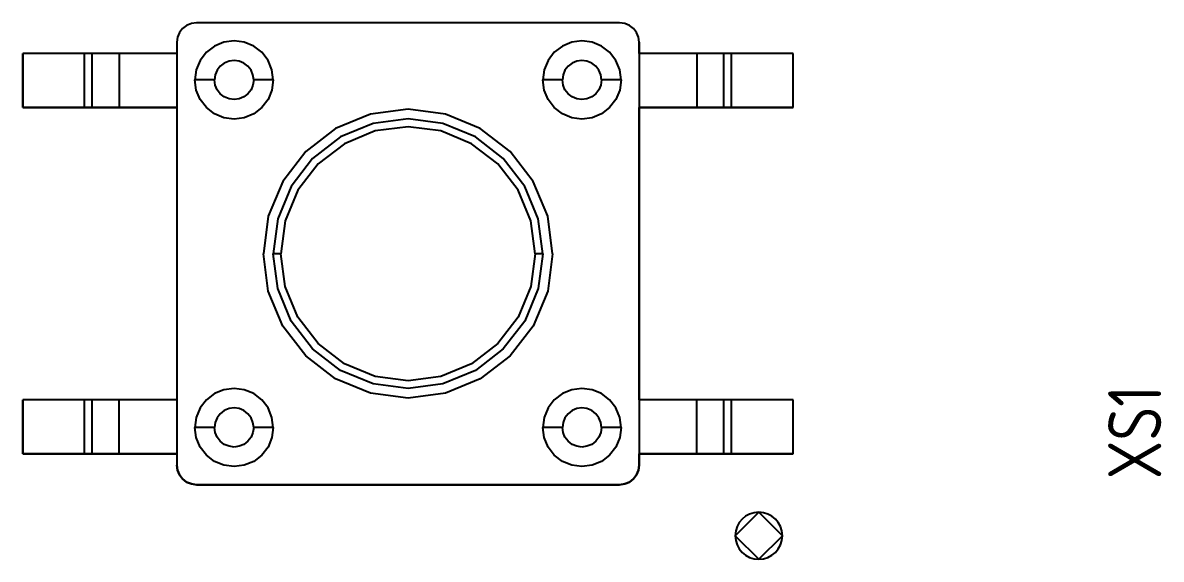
# Model space of a CAD drawing. Header units: inches. Extents: x 0 to 840, y -594 to 0.
# Drawn here: x 235.55 to 265.1, y -307.79 to -293.85 of the extents above; entities that cross this region are included whole.
import ezdxf

# ---------------------------------------------------------------- set-up
doc = ezdxf.new("R2010")
doc.units = ezdxf.units.IN
doc.header["$MEASUREMENT"] = 0
doc.styles.add('GOST type A0', font='', dxfattribs={"oblique": 15, "height": 5})
doc.styles.get('GOST type A0').set_extended_font_data('GOST type A')

msp = doc.modelspace()

# ---------------------------------------------------------------- linework, layer by layer
at = {"color": 18, "true_color": 0x000000}
for p, q in [((239.694, -294.002), (239.614, -294.108)), ((239.694, -294.002), (239.614, -294.108)), ((239.694, -294.002), (239.614, -294.108)), ((239.694, -294.002), (239.614, -294.108)), ((239.8, -293.922), (239.694, -294.002)), ((239.8, -293.922), (239.694, -294.002)), ((239.8, -293.922), (239.694, -294.002)), ((239.8, -293.922), (239.694, -294.002)), ((239.922, -293.872), (239.8, -293.922)), ((239.922, -293.872), (239.8, -293.922)), ((239.922, -293.872), (239.8, -293.922)), ((239.922, -293.872), (239.8, -293.922)), ((240.054, -293.854), (239.922, -293.872)), ((240.054, -293.854), (239.922, -293.872)), ((240.054, -293.854), (239.922, -293.872)), ((240.054, -293.854), (239.922, -293.872)), ((251.038, -293.854), (240.054, -293.854)), ((251.038, -293.854), (240.054, -293.854)), ((251.038, -293.854), (240.054, -293.854)), ((251.038, -293.854), (240.054, -293.854)), ((251.17, -293.872), (251.038, -293.854)), ((251.17, -293.872), (251.038, -293.854)), ((251.17, -293.872), (251.038, -293.854)), ((251.17, -293.872), (251.038, -293.854)), ((251.292, -293.922), (251.17, -293.872)), ((251.292, -293.922), (251.17, -293.872)), ((251.292, -293.922), (251.17, -293.872)), ((251.292, -293.922), (251.17, -293.872)), ((251.396, -294.002), (251.292, -293.922)), ((251.396, -294.002), (251.292, -293.922)), ((251.396, -294.002), (251.292, -293.922)), ((251.396, -294.002), (251.292, -293.922)), ((251.478, -294.108), (251.396, -294.002)), ((251.478, -294.108), (251.396, -294.002)), ((251.478, -294.108), (251.396, -294.002)), ((251.478, -294.108), (251.396, -294.002)), ((239.564, -294.23), (239.546, -294.362)), ((239.564, -294.23), (239.546, -294.362)), ((239.564, -294.23), (239.546, -294.362)), ((239.564, -294.23), (239.546, -294.362)), ((239.614, -294.108), (239.564, -294.23)), ((239.614, -294.108), (239.564, -294.23)), ((239.614, -294.108), (239.564, -294.23)), ((239.614, -294.108), (239.564, -294.23)), ((241.032, -294.324), (240.768, -294.358)), ((241.032, -294.324), (240.768, -294.358)), ((241.294, -294.358), (241.032, -294.324)), ((241.294, -294.358), (241.032, -294.324)), ((250.06, -294.324), (249.798, -294.358)), ((250.06, -294.324), (249.798, -294.358)), ((250.322, -294.358), (250.06, -294.324)), ((250.322, -294.358), (250.06, -294.324)), ((251.528, -294.23), (251.478, -294.108)), ((251.528, -294.23), (251.478, -294.108)), ((251.528, -294.23), (251.478, -294.108)), ((251.528, -294.23), (251.478, -294.108)), ((251.546, -294.362), (251.528, -294.23)), ((251.546, -294.362), (251.528, -294.23)), ((251.546, -294.362), (251.528, -294.23)), ((251.546, -294.362), (251.528, -294.23)), ((239.546, -294.362), (239.546, -294.654)), ((239.546, -294.362), (239.546, -305.346)), ((239.546, -294.362), (239.546, -294.654)), ((239.546, -294.362), (239.546, -305.346)), ((240.314, -294.622), (240.152, -294.832)), ((240.314, -294.622), (240.152, -294.832)), ((240.524, -294.46), (240.314, -294.622)), ((240.524, -294.46), (240.314, -294.622)), ((240.768, -294.358), (240.524, -294.46)), ((240.768, -294.358), (240.524, -294.46)), ((241.54, -294.46), (241.294, -294.358)), ((241.54, -294.46), (241.294, -294.358)), ((241.75, -294.622), (241.54, -294.46)), ((241.75, -294.622), (241.54, -294.46)), ((241.912, -294.832), (241.75, -294.622)), ((241.912, -294.832), (241.75, -294.622)), ((249.342, -294.622), (249.18, -294.832)), ((249.342, -294.622), (249.18, -294.832)), ((249.552, -294.46), (249.342, -294.622)), ((249.552, -294.46), (249.342, -294.622)), ((249.798, -294.358), (249.552, -294.46)), ((249.798, -294.358), (249.552, -294.46)), ((250.568, -294.46), (250.322, -294.358)), ((250.568, -294.46), (250.322, -294.358)), ((250.778, -294.622), (250.568, -294.46)), ((250.778, -294.622), (250.568, -294.46)), ((250.94, -294.832), (250.778, -294.622)), ((250.94, -294.832), (250.778, -294.622)), ((251.546, -294.654), (251.546, -294.362)), ((251.546, -294.362), (251.546, -305.346)), ((251.546, -294.654), (251.546, -294.362)), ((251.546, -294.362), (251.546, -305.346)), ((239.546, -294.654), (235.546, -294.654)), ((235.546, -294.654), (235.546, -296.054)), ((237.146, -294.654), (235.546, -294.654)), ((235.546, -296.054), (235.546, -294.654)), ((239.546, -294.654), (235.546, -294.654)), ((235.546, -294.654), (235.546, -296.054)), ((237.146, -294.654), (235.546, -294.654)), ((235.546, -296.054), (235.546, -294.654)), ((237.198, -294.654), (237.146, -294.654)), ((237.146, -296.054), (237.146, -294.654)), ((237.198, -294.654), (237.146, -294.654)), ((237.146, -296.054), (237.146, -294.654)), ((237.246, -294.654), (237.198, -294.654)), ((237.246, -294.654), (237.198, -294.654)), ((237.288, -294.654), (237.246, -294.654)), ((237.288, -294.654), (237.246, -294.654)), ((237.318, -294.654), (237.288, -294.654)), ((237.318, -294.654), (237.288, -294.654)), ((237.338, -294.654), (237.318, -294.654)), ((237.338, -294.654), (237.318, -294.654)), ((237.346, -294.654), (237.338, -294.654)), ((237.346, -294.654), (237.338, -294.654)), ((237.37, -294.654), (237.346, -294.654)), ((237.346, -296.054), (237.346, -294.654)), ((237.37, -294.654), (237.346, -294.654)), ((237.346, -296.054), (237.346, -294.654)), ((237.44, -294.654), (237.37, -294.654)), ((237.44, -294.654), (237.37, -294.654)), ((237.55, -294.654), (237.44, -294.654)), ((237.55, -294.654), (237.44, -294.654)), ((237.696, -294.654), (237.55, -294.654)), ((237.696, -294.654), (237.55, -294.654)), ((237.864, -294.654), (237.696, -294.654)), ((237.864, -294.654), (237.696, -294.654)), ((238.046, -294.654), (237.864, -294.654)), ((238.046, -294.654), (237.864, -294.654)), ((239.546, -294.654), (238.046, -294.654)), ((238.046, -294.654), (238.046, -296.054)), ((239.546, -294.654), (238.046, -294.654)), ((238.046, -294.654), (238.046, -296.054)), ((240.152, -294.832), (240.05, -295.076)), ((240.152, -294.832), (240.05, -295.076)), ((240.778, -294.9), (240.672, -294.98)), ((240.778, -294.9), (240.672, -294.98)), ((240.9, -294.85), (240.778, -294.9)), ((240.9, -294.85), (240.778, -294.9)), ((241.032, -294.832), (240.9, -294.85)), ((241.032, -294.832), (240.9, -294.85)), ((241.164, -294.85), (241.032, -294.832)), ((241.164, -294.85), (241.032, -294.832)), ((241.286, -294.9), (241.164, -294.85)), ((241.286, -294.9), (241.164, -294.85)), ((241.39, -294.98), (241.286, -294.9)), ((241.39, -294.98), (241.286, -294.9)), ((242.012, -295.076), (241.912, -294.832)), ((242.012, -295.076), (241.912, -294.832)), ((249.18, -294.832), (249.078, -295.076)), ((249.18, -294.832), (249.078, -295.076)), ((249.806, -294.9), (249.7, -294.98)), ((249.806, -294.9), (249.7, -294.98)), ((249.928, -294.85), (249.806, -294.9)), ((249.928, -294.85), (249.806, -294.9)), ((250.06, -294.832), (249.928, -294.85)), ((250.06, -294.832), (249.928, -294.85)), ((250.192, -294.85), (250.06, -294.832)), ((250.192, -294.85), (250.06, -294.832)), ((250.314, -294.9), (250.192, -294.85)), ((250.314, -294.9), (250.192, -294.85)), ((250.42, -294.98), (250.314, -294.9)), ((250.42, -294.98), (250.314, -294.9)), ((251.042, -295.076), (250.94, -294.832)), ((251.042, -295.076), (250.94, -294.832)), ((255.546, -294.654), (251.546, -294.654)), ((253.046, -294.654), (251.546, -294.654)), ((255.546, -294.654), (251.546, -294.654)), ((253.046, -294.654), (251.546, -294.654)), ((253.226, -294.654), (253.046, -294.654)), ((253.046, -294.654), (253.046, -296.054)), ((253.226, -294.654), (253.046, -294.654)), ((253.046, -294.654), (253.046, -296.054)), ((253.396, -294.654), (253.226, -294.654)), ((253.396, -294.654), (253.226, -294.654)), ((253.54, -294.654), (253.396, -294.654)), ((253.54, -294.654), (253.396, -294.654)), ((253.652, -294.654), (253.54, -294.654)), ((253.652, -294.654), (253.54, -294.654)), ((253.722, -294.654), (253.652, -294.654)), ((253.722, -294.654), (253.652, -294.654)), ((253.746, -294.654), (253.722, -294.654)), ((253.746, -294.654), (253.722, -294.654)), ((253.746, -296.054), (253.746, -294.654)), ((253.752, -294.654), (253.746, -294.654)), ((253.746, -296.054), (253.746, -294.654)), ((253.752, -294.654), (253.746, -294.654)), ((253.772, -294.654), (253.752, -294.654)), ((253.772, -294.654), (253.752, -294.654)), ((253.804, -294.654), (253.772, -294.654)), ((253.804, -294.654), (253.772, -294.654)), ((253.846, -294.654), (253.804, -294.654)), ((253.846, -294.654), (253.804, -294.654)), ((253.894, -294.654), (253.846, -294.654)), ((253.894, -294.654), (253.846, -294.654)), ((253.946, -294.654), (253.894, -294.654)), ((253.946, -294.654), (253.894, -294.654)), ((255.546, -294.654), (253.946, -294.654)), ((253.946, -296.054), (253.946, -294.654)), ((255.546, -294.654), (253.946, -294.654)), ((253.946, -296.054), (253.946, -294.654)), ((255.546, -296.054), (255.546, -294.654)), ((255.546, -296.054), (255.546, -294.654)), ((255.546, -296.054), (255.546, -294.654)), ((255.546, -296.054), (255.546, -294.654)), ((240.05, -295.076), (240.016, -295.34)), ((240.05, -295.076), (240.016, -295.34)), ((240.54, -295.208), (240.524, -295.34)), ((240.54, -295.208), (240.524, -295.34)), ((240.592, -295.086), (240.54, -295.208)), ((240.592, -295.086), (240.54, -295.208)), ((240.672, -294.98), (240.592, -295.086)), ((240.672, -294.98), (240.592, -295.086)), ((241.472, -295.086), (241.39, -294.98)), ((241.472, -295.086), (241.39, -294.98)), ((241.522, -295.208), (241.472, -295.086)), ((241.522, -295.208), (241.472, -295.086)), ((241.54, -295.34), (241.522, -295.208)), ((241.54, -295.34), (241.522, -295.208)), ((242.048, -295.34), (242.012, -295.076)), ((242.048, -295.34), (242.012, -295.076)), ((249.078, -295.076), (249.044, -295.34)), ((249.078, -295.076), (249.044, -295.34)), ((249.57, -295.208), (249.552, -295.34)), ((249.57, -295.208), (249.552, -295.34)), ((249.62, -295.086), (249.57, -295.208)), ((249.62, -295.086), (249.57, -295.208)), ((249.7, -294.98), (249.62, -295.086)), ((249.7, -294.98), (249.62, -295.086)), ((250.5, -295.086), (250.42, -294.98)), ((250.5, -295.086), (250.42, -294.98)), ((250.55, -295.208), (250.5, -295.086)), ((250.55, -295.208), (250.5, -295.086)), ((250.568, -295.34), (250.55, -295.208)), ((250.568, -295.34), (250.55, -295.208)), ((251.076, -295.34), (251.042, -295.076)), ((251.076, -295.34), (251.042, -295.076)), ((240.05, -295.602), (240.016, -295.34)), ((240.032, -295.34), (240.016, -295.34)), ((240.05, -295.602), (240.016, -295.34)), ((240.032, -295.34), (240.016, -295.34)), ((240.084, -295.34), (240.032, -295.34)), ((240.084, -295.34), (240.032, -295.34)), ((240.164, -295.34), (240.084, -295.34)), ((240.164, -295.34), (240.084, -295.34)), ((240.27, -295.34), (240.164, -295.34)), ((240.27, -295.34), (240.164, -295.34)), ((240.392, -295.34), (240.27, -295.34)), ((240.392, -295.34), (240.27, -295.34)), ((240.524, -295.34), (240.392, -295.34)), ((240.524, -295.34), (240.392, -295.34)), ((240.54, -295.472), (240.524, -295.34)), ((240.54, -295.472), (240.524, -295.34)), ((240.592, -295.594), (240.54, -295.472)), ((240.592, -295.594), (240.54, -295.472)), ((241.522, -295.472), (241.472, -295.594)), ((241.522, -295.472), (241.472, -295.594)), ((241.54, -295.34), (241.522, -295.472)), ((241.54, -295.34), (241.522, -295.472)), ((241.672, -295.34), (241.54, -295.34)), ((241.672, -295.34), (241.54, -295.34)), ((241.794, -295.34), (241.672, -295.34)), ((241.794, -295.34), (241.672, -295.34)), ((241.898, -295.34), (241.794, -295.34)), ((241.898, -295.34), (241.794, -295.34)), ((241.98, -295.34), (241.898, -295.34)), ((241.98, -295.34), (241.898, -295.34)), ((242.03, -295.34), (241.98, -295.34)), ((242.03, -295.34), (241.98, -295.34)), ((242.048, -295.34), (242.012, -295.602)), ((242.048, -295.34), (242.012, -295.602)), ((242.048, -295.34), (242.03, -295.34)), ((242.048, -295.34), (242.03, -295.34)), ((249.078, -295.602), (249.044, -295.34)), ((249.062, -295.34), (249.044, -295.34)), ((249.078, -295.602), (249.044, -295.34)), ((249.062, -295.34), (249.044, -295.34)), ((249.112, -295.34), (249.062, -295.34)), ((249.112, -295.34), (249.062, -295.34)), ((249.192, -295.34), (249.112, -295.34)), ((249.192, -295.34), (249.112, -295.34)), ((249.298, -295.34), (249.192, -295.34)), ((249.298, -295.34), (249.192, -295.34)), ((249.42, -295.34), (249.298, -295.34)), ((249.42, -295.34), (249.298, -295.34)), ((249.552, -295.34), (249.42, -295.34)), ((249.552, -295.34), (249.42, -295.34)), ((249.57, -295.472), (249.552, -295.34)), ((249.57, -295.472), (249.552, -295.34)), ((249.62, -295.594), (249.57, -295.472)), ((249.62, -295.594), (249.57, -295.472)), ((250.55, -295.472), (250.5, -295.594)), ((250.55, -295.472), (250.5, -295.594)), ((250.568, -295.34), (250.55, -295.472)), ((250.568, -295.34), (250.55, -295.472)), ((250.7, -295.34), (250.568, -295.34)), ((250.7, -295.34), (250.568, -295.34)), ((250.822, -295.34), (250.7, -295.34)), ((250.822, -295.34), (250.7, -295.34)), ((250.928, -295.34), (250.822, -295.34)), ((250.928, -295.34), (250.822, -295.34)), ((251.008, -295.34), (250.928, -295.34)), ((251.008, -295.34), (250.928, -295.34)), ((251.058, -295.34), (251.008, -295.34)), ((251.058, -295.34), (251.008, -295.34)), ((251.076, -295.34), (251.042, -295.602)), ((251.076, -295.34), (251.042, -295.602)), ((251.076, -295.34), (251.058, -295.34)), ((251.076, -295.34), (251.058, -295.34)), ((240.152, -295.848), (240.05, -295.602)), ((240.152, -295.848), (240.05, -295.602)), ((240.672, -295.7), (240.592, -295.594)), ((240.672, -295.7), (240.592, -295.594)), ((240.778, -295.78), (240.672, -295.7)), ((240.778, -295.78), (240.672, -295.7)), ((240.9, -295.83), (240.778, -295.78)), ((240.9, -295.83), (240.778, -295.78)), ((241.286, -295.78), (241.164, -295.83)), ((241.286, -295.78), (241.164, -295.83)), ((241.39, -295.7), (241.286, -295.78)), ((241.39, -295.7), (241.286, -295.78)), ((241.472, -295.594), (241.39, -295.7)), ((241.472, -295.594), (241.39, -295.7)), ((242.012, -295.602), (241.912, -295.848)), ((242.012, -295.602), (241.912, -295.848)), ((249.18, -295.848), (249.078, -295.602)), ((249.18, -295.848), (249.078, -295.602)), ((249.7, -295.7), (249.62, -295.594)), ((249.7, -295.7), (249.62, -295.594)), ((249.806, -295.78), (249.7, -295.7)), ((249.806, -295.78), (249.7, -295.7)), ((249.928, -295.83), (249.806, -295.78)), ((249.928, -295.83), (249.806, -295.78)), ((250.314, -295.78), (250.192, -295.83)), ((250.314, -295.78), (250.192, -295.83)), ((250.42, -295.7), (250.314, -295.78)), ((250.42, -295.7), (250.314, -295.78)), ((250.5, -295.594), (250.42, -295.7)), ((250.5, -295.594), (250.42, -295.7)), ((251.042, -295.602), (250.94, -295.848)), ((251.042, -295.602), (250.94, -295.848)), ((235.546, -296.054), (239.546, -296.054)), ((237.146, -296.054), (235.546, -296.054)), ((235.546, -296.054), (239.546, -296.054)), ((237.146, -296.054), (235.546, -296.054)), ((237.198, -296.054), (237.146, -296.054)), ((237.198, -296.054), (237.146, -296.054)), ((237.246, -296.054), (237.198, -296.054)), ((237.246, -296.054), (237.198, -296.054)), ((237.288, -296.054), (237.246, -296.054)), ((237.288, -296.054), (237.246, -296.054)), ((237.318, -296.054), (237.288, -296.054)), ((237.318, -296.054), (237.288, -296.054)), ((237.338, -296.054), (237.318, -296.054)), ((237.338, -296.054), (237.318, -296.054)), ((237.346, -296.054), (237.338, -296.054)), ((237.346, -296.054), (237.338, -296.054)), ((237.37, -296.054), (237.346, -296.054)), ((237.37, -296.054), (237.346, -296.054)), ((237.44, -296.054), (237.37, -296.054)), ((237.44, -296.054), (237.37, -296.054)), ((237.55, -296.054), (237.44, -296.054)), ((237.55, -296.054), (237.44, -296.054)), ((237.696, -296.054), (237.55, -296.054)), ((237.696, -296.054), (237.55, -296.054)), ((237.864, -296.054), (237.696, -296.054)), ((237.864, -296.054), (237.696, -296.054)), ((238.046, -296.054), (237.864, -296.054)), ((238.046, -296.054), (237.864, -296.054)), ((239.546, -296.054), (238.046, -296.054)), ((239.546, -296.054), (238.046, -296.054)), ((239.546, -296.054), (239.546, -303.654)), ((239.546, -296.054), (239.546, -303.654)), ((240.314, -296.058), (240.152, -295.848)), ((240.314, -296.058), (240.152, -295.848)), ((240.524, -296.22), (240.314, -296.058)), ((240.524, -296.22), (240.314, -296.058)), ((241.032, -295.848), (240.9, -295.83)), ((241.032, -295.848), (240.9, -295.83)), ((241.164, -295.83), (241.032, -295.848)), ((241.164, -295.83), (241.032, -295.848)), ((241.75, -296.058), (241.54, -296.22)), ((241.75, -296.058), (241.54, -296.22)), ((241.912, -295.848), (241.75, -296.058)), ((241.912, -295.848), (241.75, -296.058)), ((245.546, -296.1), (244.574, -296.228)), ((245.546, -296.1), (244.574, -296.228)), ((246.518, -296.228), (245.546, -296.1)), ((246.518, -296.228), (245.546, -296.1)), ((249.342, -296.058), (249.18, -295.848)), ((249.342, -296.058), (249.18, -295.848)), ((249.552, -296.22), (249.342, -296.058)), ((249.552, -296.22), (249.342, -296.058)), ((250.06, -295.848), (249.928, -295.83)), ((250.06, -295.848), (249.928, -295.83)), ((250.192, -295.83), (250.06, -295.848)), ((250.192, -295.83), (250.06, -295.848)), ((250.778, -296.058), (250.568, -296.22)), ((250.778, -296.058), (250.568, -296.22)), ((250.94, -295.848), (250.778, -296.058)), ((250.94, -295.848), (250.778, -296.058)), ((251.546, -303.654), (251.546, -296.054)), ((251.546, -296.054), (255.546, -296.054)), ((253.046, -296.054), (251.546, -296.054)), ((251.546, -303.654), (251.546, -296.054)), ((251.546, -296.054), (255.546, -296.054)), ((253.046, -296.054), (251.546, -296.054)), ((253.226, -296.054), (253.046, -296.054)), ((253.226, -296.054), (253.046, -296.054)), ((253.396, -296.054), (253.226, -296.054)), ((253.396, -296.054), (253.226, -296.054)), ((253.54, -296.054), (253.396, -296.054)), ((253.54, -296.054), (253.396, -296.054)), ((253.652, -296.054), (253.54, -296.054)), ((253.652, -296.054), (253.54, -296.054)), ((253.722, -296.054), (253.652, -296.054)), ((253.722, -296.054), (253.652, -296.054)), ((253.746, -296.054), (253.722, -296.054)), ((253.746, -296.054), (253.722, -296.054)), ((253.752, -296.054), (253.746, -296.054)), ((253.752, -296.054), (253.746, -296.054)), ((253.772, -296.054), (253.752, -296.054)), ((253.772, -296.054), (253.752, -296.054)), ((253.804, -296.054), (253.772, -296.054)), ((253.804, -296.054), (253.772, -296.054)), ((253.846, -296.054), (253.804, -296.054)), ((253.846, -296.054), (253.804, -296.054)), ((253.894, -296.054), (253.846, -296.054)), ((253.894, -296.054), (253.846, -296.054)), ((253.946, -296.054), (253.894, -296.054)), ((253.946, -296.054), (253.894, -296.054)), ((255.546, -296.054), (253.946, -296.054)), ((255.546, -296.054), (253.946, -296.054)), ((240.768, -296.322), (240.524, -296.22)), ((240.768, -296.322), (240.524, -296.22)), ((241.032, -296.356), (240.768, -296.322)), ((241.032, -296.356), (240.768, -296.322)), ((241.294, -296.322), (241.032, -296.356)), ((241.294, -296.322), (241.032, -296.356)), ((241.54, -296.22), (241.294, -296.322)), ((241.54, -296.22), (241.294, -296.322)), ((244.574, -296.228), (243.668, -296.604)), ((244.574, -296.228), (243.668, -296.604)), ((245.546, -296.354), (244.64, -296.474)), ((245.546, -296.354), (244.64, -296.474)), ((246.452, -296.474), (245.546, -296.354)), ((246.452, -296.474), (245.546, -296.354)), ((247.422, -296.604), (246.518, -296.228)), ((247.422, -296.604), (246.518, -296.228)), ((249.798, -296.322), (249.552, -296.22)), ((249.798, -296.322), (249.552, -296.22)), ((250.06, -296.356), (249.798, -296.322)), ((250.06, -296.356), (249.798, -296.322)), ((250.322, -296.322), (250.06, -296.356)), ((250.322, -296.322), (250.06, -296.356)), ((250.568, -296.22), (250.322, -296.322)), ((250.568, -296.22), (250.322, -296.322)), ((243.668, -296.604), (242.892, -297.2)), ((243.668, -296.604), (242.892, -297.2)), ((244.64, -296.474), (243.796, -296.822)), ((244.64, -296.474), (243.796, -296.822)), ((244.692, -296.666), (243.896, -296.996)), ((244.692, -296.666), (243.896, -296.996)), ((245.546, -296.554), (244.692, -296.666)), ((245.546, -296.554), (244.692, -296.666)), ((246.4, -296.666), (245.546, -296.554)), ((246.4, -296.666), (245.546, -296.554)), ((247.196, -296.996), (246.4, -296.666)), ((247.196, -296.996), (246.4, -296.666)), ((247.296, -296.822), (246.452, -296.474)), ((247.296, -296.822), (246.452, -296.474)), ((248.2, -297.2), (247.422, -296.604)), ((248.2, -297.2), (247.422, -296.604)), ((243.796, -296.822), (243.07, -297.38)), ((243.796, -296.822), (243.07, -297.38)), ((243.896, -296.996), (243.212, -297.52)), ((243.896, -296.996), (243.212, -297.52)), ((247.88, -297.52), (247.196, -296.996)), ((247.88, -297.52), (247.196, -296.996)), ((248.02, -297.38), (247.296, -296.822)), ((248.02, -297.38), (247.296, -296.822)), ((242.892, -297.2), (242.294, -297.978)), ((242.892, -297.2), (242.294, -297.978)), ((248.796, -297.978), (248.2, -297.2)), ((248.796, -297.978), (248.2, -297.2)), ((243.07, -297.38), (242.514, -298.104)), ((243.07, -297.38), (242.514, -298.104)), ((243.212, -297.52), (242.688, -298.204)), ((243.212, -297.52), (242.688, -298.204)), ((248.404, -298.204), (247.88, -297.52)), ((248.404, -298.204), (247.88, -297.52)), ((248.576, -298.104), (248.02, -297.38)), ((248.576, -298.104), (248.02, -297.38)), ((242.294, -297.978), (241.92, -298.882)), ((242.294, -297.978), (241.92, -298.882)), ((242.514, -298.104), (242.166, -298.948)), ((242.514, -298.104), (242.166, -298.948)), ((248.926, -298.948), (248.576, -298.104)), ((248.926, -298.948), (248.576, -298.104)), ((249.172, -298.882), (248.796, -297.978)), ((249.172, -298.882), (248.796, -297.978)), ((242.688, -298.204), (242.358, -299)), ((242.688, -298.204), (242.358, -299)), ((248.734, -299), (248.404, -298.204)), ((248.734, -299), (248.404, -298.204)), ((241.92, -298.882), (241.792, -299.854)), ((241.92, -298.882), (241.792, -299.854)), ((242.166, -298.948), (242.046, -299.854)), ((242.166, -298.948), (242.046, -299.854)), ((242.358, -299), (242.246, -299.854)), ((242.358, -299), (242.246, -299.854)), ((248.846, -299.854), (248.734, -299)), ((248.846, -299.854), (248.734, -299)), ((249.046, -299.854), (248.926, -298.948)), ((249.046, -299.854), (248.926, -298.948)), ((249.3, -299.854), (249.172, -298.882)), ((249.3, -299.854), (249.172, -298.882)), ((241.92, -300.826), (241.792, -299.854)), ((241.92, -300.826), (241.792, -299.854)), ((242.166, -300.76), (242.046, -299.854)), ((242.052, -299.854), (242.046, -299.854)), ((242.166, -300.76), (242.046, -299.854)), ((242.052, -299.854), (242.046, -299.854)), ((242.072, -299.854), (242.052, -299.854)), ((242.072, -299.854), (242.052, -299.854)), ((242.104, -299.854), (242.072, -299.854)), ((242.104, -299.854), (242.072, -299.854)), ((242.146, -299.854), (242.104, -299.854)), ((242.146, -299.854), (242.104, -299.854)), ((242.194, -299.854), (242.146, -299.854)), ((242.194, -299.854), (242.146, -299.854)), ((242.246, -299.854), (242.194, -299.854)), ((242.246, -299.854), (242.194, -299.854)), ((242.358, -300.708), (242.246, -299.854)), ((242.358, -300.708), (242.246, -299.854)), ((248.846, -299.854), (248.734, -300.708)), ((248.846, -299.854), (248.734, -300.708)), ((248.898, -299.854), (248.846, -299.854)), ((248.898, -299.854), (248.846, -299.854)), ((248.946, -299.854), (248.898, -299.854)), ((248.946, -299.854), (248.898, -299.854)), ((249.046, -299.854), (248.926, -300.76)), ((249.046, -299.854), (248.926, -300.76)), ((248.988, -299.854), (248.946, -299.854)), ((248.988, -299.854), (248.946, -299.854)), ((249.018, -299.854), (248.988, -299.854)), ((249.018, -299.854), (248.988, -299.854)), ((249.038, -299.854), (249.018, -299.854)), ((249.038, -299.854), (249.018, -299.854)), ((249.046, -299.854), (249.038, -299.854)), ((249.046, -299.854), (249.038, -299.854)), ((249.3, -299.854), (249.172, -300.826)), ((249.3, -299.854), (249.172, -300.826)), ((242.294, -301.732), (241.92, -300.826)), ((242.294, -301.732), (241.92, -300.826)), ((242.514, -301.604), (242.166, -300.76)), ((242.514, -301.604), (242.166, -300.76)), ((242.688, -301.504), (242.358, -300.708)), ((242.688, -301.504), (242.358, -300.708)), ((248.734, -300.708), (248.404, -301.504)), ((248.734, -300.708), (248.404, -301.504)), ((248.926, -300.76), (248.576, -301.604)), ((248.926, -300.76), (248.576, -301.604)), ((249.172, -300.826), (248.796, -301.732)), ((249.172, -300.826), (248.796, -301.732)), ((243.07, -302.328), (242.514, -301.604)), ((243.07, -302.328), (242.514, -301.604)), ((243.212, -302.188), (242.688, -301.504)), ((243.212, -302.188), (242.688, -301.504)), ((248.404, -301.504), (247.88, -302.188)), ((248.404, -301.504), (247.88, -302.188)), ((248.576, -301.604), (248.02, -302.328)), ((248.576, -301.604), (248.02, -302.328)), ((242.892, -302.508), (242.294, -301.732)), ((242.892, -302.508), (242.294, -301.732)), ((248.796, -301.732), (248.2, -302.508)), ((248.796, -301.732), (248.2, -302.508)), ((243.896, -302.712), (243.212, -302.188)), ((243.896, -302.712), (243.212, -302.188)), ((247.88, -302.188), (247.196, -302.712)), ((247.88, -302.188), (247.196, -302.712)), ((243.668, -303.106), (242.892, -302.508)), ((243.668, -303.106), (242.892, -302.508)), ((243.796, -302.886), (243.07, -302.328)), ((243.796, -302.886), (243.07, -302.328)), ((248.02, -302.328), (247.296, -302.886)), ((248.02, -302.328), (247.296, -302.886)), ((248.2, -302.508), (247.422, -303.106)), ((248.2, -302.508), (247.422, -303.106)), ((244.64, -303.234), (243.796, -302.886)), ((244.64, -303.234), (243.796, -302.886)), ((244.692, -303.042), (243.896, -302.712)), ((244.692, -303.042), (243.896, -302.712)), ((247.196, -302.712), (246.4, -303.042)), ((247.196, -302.712), (246.4, -303.042)), ((247.296, -302.886), (246.452, -303.234)), ((247.296, -302.886), (246.452, -303.234)), ((244.574, -303.48), (243.668, -303.106)), ((244.574, -303.48), (243.668, -303.106)), ((245.546, -303.154), (244.692, -303.042)), ((245.546, -303.154), (244.692, -303.042)), ((246.4, -303.042), (245.546, -303.154)), ((246.4, -303.042), (245.546, -303.154)), ((247.422, -303.106), (246.518, -303.48)), ((247.422, -303.106), (246.518, -303.48)), ((240.524, -303.488), (240.314, -303.65)), ((240.524, -303.488), (240.314, -303.65)), ((240.768, -303.386), (240.524, -303.488)), ((240.768, -303.386), (240.524, -303.488)), ((241.032, -303.352), (240.768, -303.386)), ((241.032, -303.352), (240.768, -303.386)), ((241.294, -303.386), (241.032, -303.352)), ((241.294, -303.386), (241.032, -303.352)), ((241.54, -303.488), (241.294, -303.386)), ((241.54, -303.488), (241.294, -303.386)), ((241.75, -303.65), (241.54, -303.488)), ((241.75, -303.65), (241.54, -303.488)), ((245.546, -303.608), (244.574, -303.48)), ((245.546, -303.608), (244.574, -303.48)), ((245.546, -303.354), (244.64, -303.234)), ((245.546, -303.354), (244.64, -303.234)), ((246.452, -303.234), (245.546, -303.354)), ((246.452, -303.234), (245.546, -303.354)), ((246.518, -303.48), (245.546, -303.608)), ((246.518, -303.48), (245.546, -303.608)), ((249.552, -303.488), (249.342, -303.65)), ((249.552, -303.488), (249.342, -303.65)), ((249.798, -303.386), (249.552, -303.488)), ((249.798, -303.386), (249.552, -303.488)), ((250.06, -303.352), (249.798, -303.386)), ((250.06, -303.352), (249.798, -303.386)), ((250.322, -303.386), (250.06, -303.352)), ((250.322, -303.386), (250.06, -303.352)), ((250.568, -303.488), (250.322, -303.386)), ((250.568, -303.488), (250.322, -303.386)), ((250.778, -303.65), (250.568, -303.488)), ((250.778, -303.65), (250.568, -303.488)), ((239.546, -303.654), (235.546, -303.654)), ((235.546, -303.654), (235.546, -305.054)), ((237.146, -303.654), (235.546, -303.654)), ((235.546, -305.054), (235.546, -303.654)), ((239.546, -303.654), (235.546, -303.654)), ((235.546, -303.654), (235.546, -305.054)), ((237.146, -303.654), (235.546, -303.654)), ((235.546, -305.054), (235.546, -303.654)), ((237.198, -303.654), (237.146, -303.654)), ((237.146, -305.054), (237.146, -303.654)), ((237.198, -303.654), (237.146, -303.654)), ((237.146, -305.054), (237.146, -303.654)), ((237.246, -303.654), (237.198, -303.654)), ((237.246, -303.654), (237.198, -303.654)), ((237.288, -303.654), (237.246, -303.654)), ((237.288, -303.654), (237.246, -303.654)), ((237.318, -303.654), (237.288, -303.654)), ((237.318, -303.654), (237.288, -303.654)), ((237.338, -303.654), (237.318, -303.654)), ((237.338, -303.654), (237.318, -303.654)), ((237.346, -303.654), (237.338, -303.654)), ((237.346, -303.654), (237.338, -303.654)), ((237.37, -303.654), (237.346, -303.654)), ((237.346, -305.054), (237.346, -303.654)), ((237.37, -303.654), (237.346, -303.654)), ((237.346, -305.054), (237.346, -303.654)), ((237.44, -303.654), (237.37, -303.654)), ((237.44, -303.654), (237.37, -303.654)), ((237.55, -303.654), (237.44, -303.654)), ((237.55, -303.654), (237.44, -303.654)), ((237.696, -303.654), (237.55, -303.654)), ((237.696, -303.654), (237.55, -303.654)), ((237.864, -303.654), (237.696, -303.654)), ((237.864, -303.654), (237.696, -303.654)), ((238.046, -303.654), (237.864, -303.654)), ((238.046, -303.654), (237.864, -303.654)), ((239.546, -303.654), (238.046, -303.654)), ((238.046, -305.054), (238.046, -303.654)), ((239.546, -303.654), (238.046, -303.654)), ((238.046, -305.054), (238.046, -303.654)), ((240.314, -303.65), (240.152, -303.86)), ((240.314, -303.65), (240.152, -303.86)), ((241.912, -303.86), (241.75, -303.65)), ((241.912, -303.86), (241.75, -303.65)), ((249.342, -303.65), (249.18, -303.86)), ((249.342, -303.65), (249.18, -303.86)), ((250.94, -303.86), (250.778, -303.65)), ((250.94, -303.86), (250.778, -303.65)), ((255.546, -303.654), (251.546, -303.654)), ((253.046, -303.654), (251.546, -303.654)), ((255.546, -303.654), (251.546, -303.654)), ((253.046, -303.654), (251.546, -303.654)), ((253.226, -303.654), (253.046, -303.654)), ((253.046, -305.054), (253.046, -303.654)), ((253.226, -303.654), (253.046, -303.654)), ((253.046, -305.054), (253.046, -303.654)), ((253.396, -303.654), (253.226, -303.654)), ((253.396, -303.654), (253.226, -303.654)), ((253.54, -303.654), (253.396, -303.654)), ((253.54, -303.654), (253.396, -303.654)), ((253.652, -303.654), (253.54, -303.654)), ((253.652, -303.654), (253.54, -303.654)), ((253.722, -303.654), (253.652, -303.654)), ((253.722, -303.654), (253.652, -303.654)), ((253.746, -303.654), (253.722, -303.654)), ((253.746, -303.654), (253.722, -303.654)), ((253.746, -305.054), (253.746, -303.654)), ((253.752, -303.654), (253.746, -303.654)), ((253.746, -305.054), (253.746, -303.654)), ((253.752, -303.654), (253.746, -303.654)), ((253.772, -303.654), (253.752, -303.654)), ((253.772, -303.654), (253.752, -303.654)), ((253.804, -303.654), (253.772, -303.654)), ((253.804, -303.654), (253.772, -303.654)), ((253.846, -303.654), (253.804, -303.654)), ((253.846, -303.654), (253.804, -303.654)), ((253.894, -303.654), (253.846, -303.654)), ((253.894, -303.654), (253.846, -303.654)), ((253.946, -303.654), (253.894, -303.654)), ((253.946, -303.654), (253.894, -303.654)), ((255.546, -303.654), (253.946, -303.654)), ((253.946, -305.054), (253.946, -303.654)), ((255.546, -303.654), (253.946, -303.654)), ((253.946, -305.054), (253.946, -303.654)), ((255.546, -305.054), (255.546, -303.654)), ((255.546, -305.054), (255.546, -303.654)), ((255.546, -305.054), (255.546, -303.654)), ((255.546, -305.054), (255.546, -303.654)), ((240.152, -303.86), (240.05, -304.106)), ((240.152, -303.86), (240.05, -304.106)), ((240.672, -304.01), (240.592, -304.114)), ((240.672, -304.01), (240.592, -304.114)), ((240.778, -303.928), (240.672, -304.01)), ((240.778, -303.928), (240.672, -304.01)), ((240.9, -303.878), (240.778, -303.928)), ((240.9, -303.878), (240.778, -303.928)), ((241.032, -303.86), (240.9, -303.878)), ((241.032, -303.86), (240.9, -303.878)), ((241.164, -303.878), (241.032, -303.86)), ((241.164, -303.878), (241.032, -303.86)), ((241.286, -303.928), (241.164, -303.878)), ((241.286, -303.928), (241.164, -303.878)), ((241.39, -304.01), (241.286, -303.928)), ((241.39, -304.01), (241.286, -303.928)), ((241.472, -304.114), (241.39, -304.01)), ((241.472, -304.114), (241.39, -304.01)), ((242.012, -304.106), (241.912, -303.86)), ((242.012, -304.106), (241.912, -303.86)), ((249.18, -303.86), (249.078, -304.106)), ((249.18, -303.86), (249.078, -304.106)), ((249.7, -304.01), (249.62, -304.114)), ((249.7, -304.01), (249.62, -304.114)), ((249.806, -303.928), (249.7, -304.01)), ((249.806, -303.928), (249.7, -304.01)), ((249.928, -303.878), (249.806, -303.928)), ((249.928, -303.878), (249.806, -303.928)), ((250.06, -303.86), (249.928, -303.878)), ((250.06, -303.86), (249.928, -303.878)), ((250.192, -303.878), (250.06, -303.86)), ((250.192, -303.878), (250.06, -303.86)), ((250.314, -303.928), (250.192, -303.878)), ((250.314, -303.928), (250.192, -303.878)), ((250.42, -304.01), (250.314, -303.928)), ((250.42, -304.01), (250.314, -303.928)), ((250.5, -304.114), (250.42, -304.01)), ((250.5, -304.114), (250.42, -304.01)), ((251.042, -304.106), (250.94, -303.86)), ((251.042, -304.106), (250.94, -303.86)), ((240.05, -304.106), (240.016, -304.368)), ((240.05, -304.106), (240.016, -304.368)), ((240.05, -304.632), (240.016, -304.368)), ((240.032, -304.368), (240.016, -304.368)), ((240.05, -304.632), (240.016, -304.368)), ((240.032, -304.368), (240.016, -304.368)), ((240.084, -304.368), (240.032, -304.368)), ((240.084, -304.368), (240.032, -304.368)), ((240.164, -304.368), (240.084, -304.368)), ((240.164, -304.368), (240.084, -304.368)), ((240.27, -304.368), (240.164, -304.368)), ((240.27, -304.368), (240.164, -304.368)), ((240.392, -304.368), (240.27, -304.368)), ((240.392, -304.368), (240.27, -304.368)), ((240.524, -304.368), (240.392, -304.368)), ((240.524, -304.368), (240.392, -304.368)), ((240.54, -304.236), (240.524, -304.368)), ((240.54, -304.236), (240.524, -304.368)), ((240.54, -304.5), (240.524, -304.368)), ((240.54, -304.5), (240.524, -304.368)), ((240.592, -304.114), (240.54, -304.236)), ((240.592, -304.114), (240.54, -304.236)), ((241.522, -304.236), (241.472, -304.114)), ((241.522, -304.236), (241.472, -304.114)), ((241.54, -304.368), (241.522, -304.236)), ((241.54, -304.368), (241.522, -304.236)), ((241.54, -304.368), (241.522, -304.5)), ((241.54, -304.368), (241.522, -304.5)), ((241.672, -304.368), (241.54, -304.368)), ((241.672, -304.368), (241.54, -304.368)), ((241.794, -304.368), (241.672, -304.368)), ((241.794, -304.368), (241.672, -304.368)), ((241.898, -304.368), (241.794, -304.368)), ((241.898, -304.368), (241.794, -304.368)), ((241.98, -304.368), (241.898, -304.368)), ((241.98, -304.368), (241.898, -304.368)), ((242.03, -304.368), (241.98, -304.368)), ((242.03, -304.368), (241.98, -304.368)), ((242.048, -304.368), (242.012, -304.106)), ((242.048, -304.368), (242.012, -304.106)), ((242.048, -304.368), (242.012, -304.632)), ((242.048, -304.368), (242.012, -304.632)), ((242.048, -304.368), (242.03, -304.368)), ((242.048, -304.368), (242.03, -304.368)), ((249.078, -304.106), (249.044, -304.368)), ((249.078, -304.106), (249.044, -304.368)), ((249.078, -304.632), (249.044, -304.368)), ((249.062, -304.368), (249.044, -304.368)), ((249.078, -304.632), (249.044, -304.368)), ((249.062, -304.368), (249.044, -304.368)), ((249.112, -304.368), (249.062, -304.368)), ((249.112, -304.368), (249.062, -304.368)), ((249.192, -304.368), (249.112, -304.368)), ((249.192, -304.368), (249.112, -304.368)), ((249.298, -304.368), (249.192, -304.368)), ((249.298, -304.368), (249.192, -304.368)), ((249.42, -304.368), (249.298, -304.368)), ((249.42, -304.368), (249.298, -304.368)), ((249.552, -304.368), (249.42, -304.368)), ((249.552, -304.368), (249.42, -304.368)), ((249.57, -304.236), (249.552, -304.368)), ((249.57, -304.236), (249.552, -304.368)), ((249.57, -304.5), (249.552, -304.368)), ((249.57, -304.5), (249.552, -304.368)), ((249.62, -304.114), (249.57, -304.236)), ((249.62, -304.114), (249.57, -304.236)), ((250.55, -304.236), (250.5, -304.114)), ((250.55, -304.236), (250.5, -304.114)), ((250.568, -304.368), (250.55, -304.236)), ((250.568, -304.368), (250.55, -304.236)), ((250.568, -304.368), (250.55, -304.5)), ((250.568, -304.368), (250.55, -304.5)), ((250.7, -304.368), (250.568, -304.368)), ((250.7, -304.368), (250.568, -304.368)), ((250.822, -304.368), (250.7, -304.368)), ((250.822, -304.368), (250.7, -304.368)), ((250.928, -304.368), (250.822, -304.368)), ((250.928, -304.368), (250.822, -304.368)), ((251.008, -304.368), (250.928, -304.368)), ((251.008, -304.368), (250.928, -304.368)), ((251.058, -304.368), (251.008, -304.368)), ((251.058, -304.368), (251.008, -304.368)), ((251.076, -304.368), (251.042, -304.106)), ((251.076, -304.368), (251.042, -304.106)), ((251.076, -304.368), (251.042, -304.632)), ((251.076, -304.368), (251.042, -304.632)), ((251.076, -304.368), (251.058, -304.368)), ((251.076, -304.368), (251.058, -304.368)), ((240.152, -304.876), (240.05, -304.632)), ((240.152, -304.876), (240.05, -304.632)), ((240.592, -304.622), (240.54, -304.5)), ((240.592, -304.622), (240.54, -304.5)), ((240.672, -304.728), (240.592, -304.622)), ((240.672, -304.728), (240.592, -304.622)), ((241.472, -304.622), (241.39, -304.728)), ((241.472, -304.622), (241.39, -304.728)), ((241.522, -304.5), (241.472, -304.622)), ((241.522, -304.5), (241.472, -304.622)), ((242.012, -304.632), (241.912, -304.876)), ((242.012, -304.632), (241.912, -304.876)), ((249.18, -304.876), (249.078, -304.632)), ((249.18, -304.876), (249.078, -304.632)), ((249.62, -304.622), (249.57, -304.5)), ((249.62, -304.622), (249.57, -304.5)), ((249.7, -304.728), (249.62, -304.622)), ((249.7, -304.728), (249.62, -304.622)), ((250.5, -304.622), (250.42, -304.728)), ((250.5, -304.622), (250.42, -304.728)), ((250.55, -304.5), (250.5, -304.622)), ((250.55, -304.5), (250.5, -304.622)), ((251.042, -304.632), (250.94, -304.876)), ((251.042, -304.632), (250.94, -304.876)), ((240.314, -305.086), (240.152, -304.876)), ((240.314, -305.086), (240.152, -304.876)), ((240.778, -304.808), (240.672, -304.728)), ((240.778, -304.808), (240.672, -304.728)), ((240.9, -304.858), (240.778, -304.808)), ((240.9, -304.858), (240.778, -304.808)), ((241.032, -304.876), (240.9, -304.858)), ((241.032, -304.876), (240.9, -304.858)), ((241.164, -304.858), (241.032, -304.876)), ((241.164, -304.858), (241.032, -304.876)), ((241.286, -304.808), (241.164, -304.858)), ((241.286, -304.808), (241.164, -304.858)), ((241.39, -304.728), (241.286, -304.808)), ((241.39, -304.728), (241.286, -304.808)), ((241.912, -304.876), (241.75, -305.086)), ((241.912, -304.876), (241.75, -305.086)), ((249.342, -305.086), (249.18, -304.876)), ((249.342, -305.086), (249.18, -304.876)), ((249.806, -304.808), (249.7, -304.728)), ((249.806, -304.808), (249.7, -304.728)), ((249.928, -304.858), (249.806, -304.808)), ((249.928, -304.858), (249.806, -304.808)), ((250.06, -304.876), (249.928, -304.858)), ((250.06, -304.876), (249.928, -304.858)), ((250.192, -304.858), (250.06, -304.876)), ((250.192, -304.858), (250.06, -304.876)), ((250.314, -304.808), (250.192, -304.858)), ((250.314, -304.808), (250.192, -304.858)), ((250.42, -304.728), (250.314, -304.808)), ((250.42, -304.728), (250.314, -304.808)), ((250.94, -304.876), (250.778, -305.086)), ((250.94, -304.876), (250.778, -305.086)), ((235.546, -305.054), (239.546, -305.054)), ((237.146, -305.054), (235.546, -305.054)), ((235.546, -305.054), (239.546, -305.054)), ((237.146, -305.054), (235.546, -305.054)), ((237.198, -305.054), (237.146, -305.054)), ((237.198, -305.054), (237.146, -305.054)), ((237.246, -305.054), (237.198, -305.054)), ((237.246, -305.054), (237.198, -305.054)), ((237.288, -305.054), (237.246, -305.054)), ((237.288, -305.054), (237.246, -305.054)), ((237.318, -305.054), (237.288, -305.054)), ((237.318, -305.054), (237.288, -305.054)), ((237.338, -305.054), (237.318, -305.054)), ((237.338, -305.054), (237.318, -305.054)), ((237.346, -305.054), (237.338, -305.054)), ((237.346, -305.054), (237.338, -305.054)), ((237.37, -305.054), (237.346, -305.054)), ((237.37, -305.054), (237.346, -305.054)), ((237.44, -305.054), (237.37, -305.054)), ((237.44, -305.054), (237.37, -305.054)), ((237.55, -305.054), (237.44, -305.054)), ((237.55, -305.054), (237.44, -305.054)), ((237.696, -305.054), (237.55, -305.054)), ((237.696, -305.054), (237.55, -305.054)), ((237.864, -305.054), (237.696, -305.054)), ((237.864, -305.054), (237.696, -305.054)), ((238.046, -305.054), (237.864, -305.054)), ((238.046, -305.054), (237.864, -305.054)), ((239.546, -305.054), (238.046, -305.054)), ((239.546, -305.054), (238.046, -305.054)), ((239.546, -305.054), (239.546, -305.346)), ((239.546, -305.054), (239.546, -305.346)), ((240.524, -305.248), (240.314, -305.086)), ((240.524, -305.248), (240.314, -305.086)), ((240.768, -305.35), (240.524, -305.248)), ((240.768, -305.35), (240.524, -305.248)), ((241.54, -305.248), (241.294, -305.35)), ((241.54, -305.248), (241.294, -305.35)), ((241.75, -305.086), (241.54, -305.248)), ((241.75, -305.086), (241.54, -305.248)), ((249.552, -305.248), (249.342, -305.086)), ((249.552, -305.248), (249.342, -305.086)), ((249.798, -305.35), (249.552, -305.248)), ((249.798, -305.35), (249.552, -305.248)), ((250.568, -305.248), (250.322, -305.35)), ((250.568, -305.248), (250.322, -305.35)), ((250.778, -305.086), (250.568, -305.248)), ((250.778, -305.086), (250.568, -305.248)), ((251.546, -305.346), (251.546, -305.054)), ((251.546, -305.054), (255.546, -305.054)), ((253.046, -305.054), (251.546, -305.054)), ((251.546, -305.346), (251.546, -305.054)), ((251.546, -305.054), (255.546, -305.054)), ((253.046, -305.054), (251.546, -305.054)), ((253.226, -305.054), (253.046, -305.054)), ((253.226, -305.054), (253.046, -305.054)), ((253.396, -305.054), (253.226, -305.054)), ((253.396, -305.054), (253.226, -305.054)), ((253.54, -305.054), (253.396, -305.054)), ((253.54, -305.054), (253.396, -305.054)), ((253.652, -305.054), (253.54, -305.054)), ((253.652, -305.054), (253.54, -305.054)), ((253.722, -305.054), (253.652, -305.054)), ((253.722, -305.054), (253.652, -305.054)), ((253.746, -305.054), (253.722, -305.054)), ((253.746, -305.054), (253.722, -305.054)), ((253.752, -305.054), (253.746, -305.054)), ((253.752, -305.054), (253.746, -305.054)), ((253.772, -305.054), (253.752, -305.054)), ((253.772, -305.054), (253.752, -305.054)), ((253.804, -305.054), (253.772, -305.054)), ((253.804, -305.054), (253.772, -305.054)), ((253.846, -305.054), (253.804, -305.054)), ((253.846, -305.054), (253.804, -305.054)), ((253.894, -305.054), (253.846, -305.054)), ((253.894, -305.054), (253.846, -305.054)), ((253.946, -305.054), (253.894, -305.054)), ((253.946, -305.054), (253.894, -305.054)), ((255.546, -305.054), (253.946, -305.054)), ((255.546, -305.054), (253.946, -305.054)), ((239.546, -305.346), (239.564, -305.478)), ((239.564, -305.478), (239.546, -305.346)), ((239.546, -305.346), (239.564, -305.478)), ((239.564, -305.478), (239.546, -305.346)), ((239.564, -305.478), (239.614, -305.6)), ((239.614, -305.6), (239.564, -305.478)), ((239.564, -305.478), (239.614, -305.6)), ((239.614, -305.6), (239.564, -305.478)), ((241.032, -305.384), (240.768, -305.35)), ((241.032, -305.384), (240.768, -305.35)), ((241.294, -305.35), (241.032, -305.384)), ((241.294, -305.35), (241.032, -305.384)), ((250.06, -305.384), (249.798, -305.35)), ((250.06, -305.384), (249.798, -305.35)), ((250.322, -305.35), (250.06, -305.384)), ((250.322, -305.35), (250.06, -305.384)), ((251.478, -305.6), (251.528, -305.478)), ((251.528, -305.478), (251.478, -305.6)), ((251.478, -305.6), (251.528, -305.478)), ((251.528, -305.478), (251.478, -305.6)), ((251.528, -305.478), (251.546, -305.346)), ((251.546, -305.346), (251.528, -305.478)), ((251.528, -305.478), (251.546, -305.346)), ((251.546, -305.346), (251.528, -305.478)), ((239.614, -305.6), (239.694, -305.706)), ((239.694, -305.706), (239.614, -305.6)), ((239.614, -305.6), (239.694, -305.706)), ((239.694, -305.706), (239.614, -305.6)), ((239.694, -305.706), (239.8, -305.786)), ((239.8, -305.786), (239.694, -305.706)), ((239.694, -305.706), (239.8, -305.786)), ((239.8, -305.786), (239.694, -305.706)), ((239.8, -305.786), (239.922, -305.836)), ((239.922, -305.836), (239.8, -305.786)), ((239.8, -305.786), (239.922, -305.836)), ((239.922, -305.836), (239.8, -305.786)), ((239.922, -305.836), (240.054, -305.854)), ((240.054, -305.854), (239.922, -305.836)), ((239.922, -305.836), (240.054, -305.854)), ((240.054, -305.854), (239.922, -305.836)), ((240.054, -305.854), (251.038, -305.854)), ((251.038, -305.854), (240.054, -305.854)), ((240.054, -305.854), (251.038, -305.854)), ((251.038, -305.854), (240.054, -305.854)), ((251.038, -305.854), (251.17, -305.836)), ((251.17, -305.836), (251.038, -305.854)), ((251.038, -305.854), (251.17, -305.836)), ((251.17, -305.836), (251.038, -305.854)), ((251.17, -305.836), (251.292, -305.786)), ((251.292, -305.786), (251.17, -305.836)), ((251.17, -305.836), (251.292, -305.786)), ((251.292, -305.786), (251.17, -305.836)), ((251.292, -305.786), (251.396, -305.706)), ((251.396, -305.706), (251.292, -305.786)), ((251.292, -305.786), (251.396, -305.706)), ((251.396, -305.706), (251.292, -305.786)), ((251.396, -305.706), (251.478, -305.6)), ((251.478, -305.6), (251.396, -305.706)), ((251.396, -305.706), (251.478, -305.6)), ((251.478, -305.6), (251.396, -305.706)), ((254.652, -306.569), (254.041, -307.18)), ((255.263, -307.18), (254.652, -306.569)), ((254.041, -307.18), (254.652, -307.791)), ((254.652, -307.791), (255.263, -307.18))]:
    msp.add_line(p, q, dxfattribs=at)
for start, end in [(90, 180), (0, 90), (180, 270), (270, 0)]:
    msp.add_arc((254.652, -307.18), 0.611, start, end, dxfattribs=at)

# ---------------------------------------------------------------- texts
at = {"color": 18, "true_color": 0x000000, "style": 'GOST type A0'}
msp.add_text('XS1', height=1.3796, rotation=90, dxfattribs=at).set_placement((265.098, -305.712))

doc.saveas('drawing.dxf')
